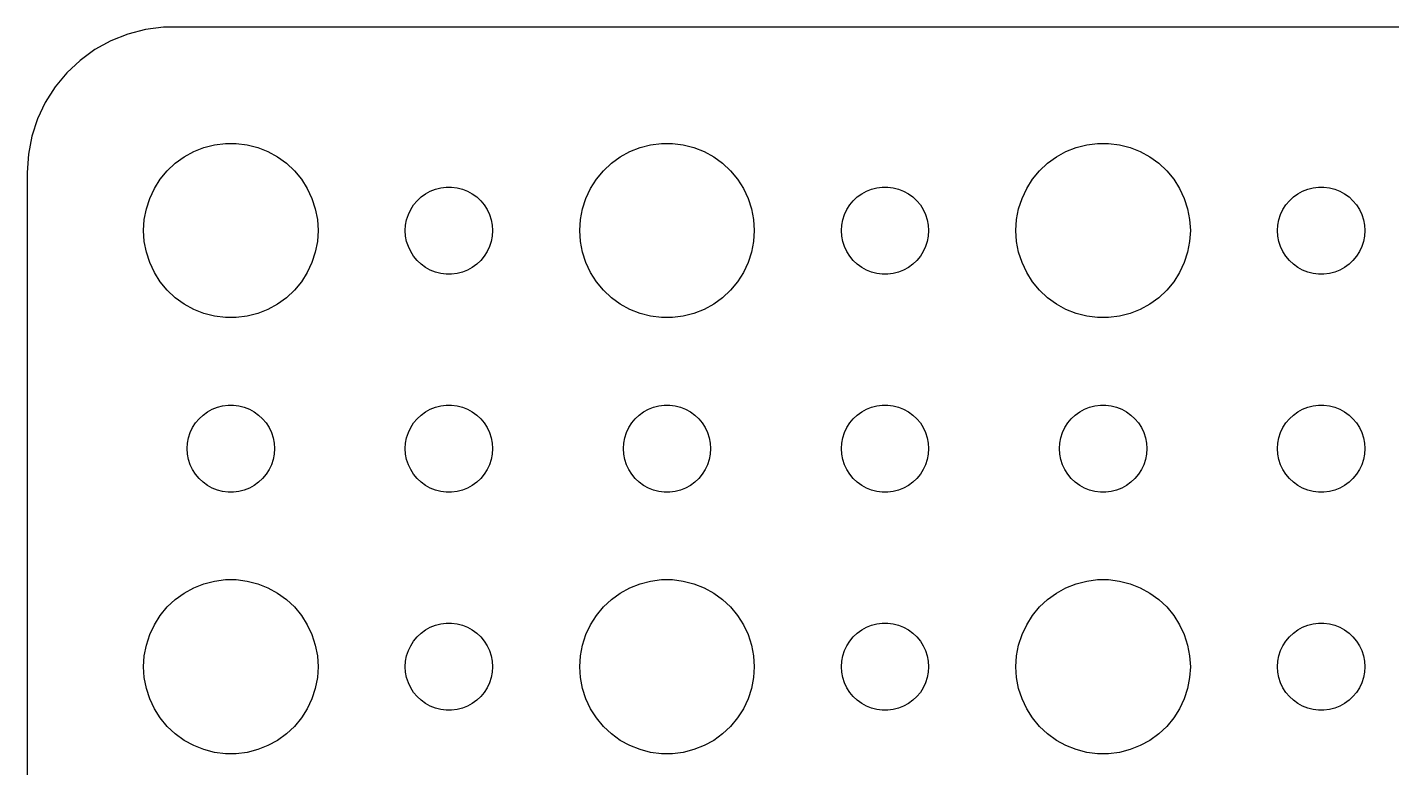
# Model space of a CAD drawing. Header units: metres. Extents: x -97 to 97, y -97 to 97.
# Drawn here: x -97 to -50.08, y 71.53 to 96.99 of the extents above; entities that cross this region are included whole.
import ezdxf

# ---------------------------------------------------------------- set-up
doc = ezdxf.new("R2010")
doc.units = ezdxf.units.M

msp = doc.modelspace()

# ---------------------------------------------------------------- linework, layer by layer
for p, q in [((-93.5451, 96.7553), (-94.1289, 96.5241)), ((-92.9369, 96.9114), (-93.5451, 96.7553)), ((-92.3139, 96.9901), (-92.9369, 96.9114)), ((92.3139, 96.9901), (-92.3139, 96.9901)), ((-94.6791, 96.2216), (-95.1871, 95.8526)), ((-94.1289, 96.5241), (-94.6791, 96.2216)), ((-95.1871, 95.8526), (-95.6448, 95.4227)), ((-95.6448, 95.4227), (-96.0451, 94.9389)), ((-96.0451, 94.9389), (-96.3815, 94.4088)), ((-96.3815, 94.4088), (-96.6489, 93.8406)), ((-96.6489, 93.8406), (-96.8429, 93.2434)), ((-96.8429, 93.2434), (-96.9606, 92.6267)), ((-90.927, 92.8532), (-90.5621, 92.9469)), ((-90.5621, 92.9469), (-90.1884, 92.9941)), ((-90.1884, 92.9941), (-89.8116, 92.9941)), ((-89.8116, 92.9941), (-89.4379, 92.9469)), ((-89.4379, 92.9469), (-89.073, 92.8532)), ((-75.927, 92.8532), (-75.5621, 92.9469)), ((-75.5621, 92.9469), (-75.1884, 92.9941)), ((-75.1884, 92.9941), (-74.8116, 92.9941)), ((-74.8116, 92.9941), (-74.4379, 92.9469)), ((-74.4379, 92.9469), (-74.073, 92.8532)), ((-60.927, 92.8532), (-60.5621, 92.9469)), ((-60.5621, 92.9469), (-60.1884, 92.9941)), ((-60.1884, 92.9941), (-59.8116, 92.9941)), ((-59.8116, 92.9941), (-59.4379, 92.9469)), ((-59.4379, 92.9469), (-59.0729, 92.8532)), ((-96.9606, 92.6267), (-97, 92)), ((-91.9123, 92.3115), (-91.6075, 92.533)), ((-91.6075, 92.533), (-91.2773, 92.7145)), ((-91.2773, 92.7145), (-90.927, 92.8532)), ((-89.073, 92.8532), (-88.7227, 92.7145)), ((-88.7227, 92.7145), (-88.3925, 92.533)), ((-88.3925, 92.533), (-88.0877, 92.3115)), ((-76.9123, 92.3115), (-76.6075, 92.533)), ((-76.6075, 92.533), (-76.2773, 92.7145)), ((-76.2773, 92.7145), (-75.927, 92.8532)), ((-74.073, 92.8532), (-73.7227, 92.7145)), ((-73.7227, 92.7145), (-73.3925, 92.533)), ((-73.3925, 92.533), (-73.0877, 92.3115)), ((-61.9123, 92.3115), (-61.6075, 92.533)), ((-61.6075, 92.533), (-61.2773, 92.7145)), ((-61.2773, 92.7145), (-60.927, 92.8532)), ((-59.0729, 92.8532), (-58.7227, 92.7145)), ((-58.7227, 92.7145), (-58.3925, 92.533)), ((-58.3925, 92.533), (-58.0877, 92.3115)), ((-97, 92), (-97, -92)), ((-92.427, 91.7634), (-92.1869, 92.0536)), ((-92.1869, 92.0536), (-91.9123, 92.3115)), ((-88.0877, 92.3115), (-87.8131, 92.0536)), ((-87.8131, 92.0536), (-87.573, 91.7634)), ((-77.427, 91.7634), (-77.1869, 92.0536)), ((-77.1869, 92.0536), (-76.9123, 92.3115)), ((-73.0877, 92.3115), (-72.8131, 92.0536)), ((-72.8131, 92.0536), (-72.573, 91.7634)), ((-62.427, 91.7634), (-62.1869, 92.0536)), ((-62.1869, 92.0536), (-61.9123, 92.3115)), ((-58.0877, 92.3115), (-57.8131, 92.0536)), ((-57.8131, 92.0536), (-57.5729, 91.7634)), ((-92.6289, 91.4453), (-92.427, 91.7634)), ((-87.573, 91.7634), (-87.3711, 91.4453)), ((-77.6289, 91.4453), (-77.427, 91.7634)), ((-72.573, 91.7634), (-72.3711, 91.4453)), ((-62.6289, 91.4453), (-62.427, 91.7634)), ((-57.5729, 91.7634), (-57.3711, 91.4453)), ((-92.9057, 90.7461), (-92.7893, 91.1044)), ((-92.7893, 91.1044), (-92.6289, 91.4453)), ((-87.3711, 91.4453), (-87.2107, 91.1044)), ((-87.2107, 91.1044), (-87.0943, 90.7461)), ((-83.5934, 91.0268), (-83.4561, 91.1558)), ((-83.4561, 91.1558), (-83.3037, 91.2665)), ((-83.3037, 91.2665), (-83.1387, 91.3572)), ((-83.1387, 91.3572), (-82.9635, 91.4266)), ((-82.9635, 91.4266), (-82.7811, 91.4734)), ((-82.7811, 91.4734), (-82.5942, 91.497)), ((-82.5942, 91.497), (-82.4058, 91.497)), ((-82.4058, 91.497), (-82.2189, 91.4734)), ((-82.2189, 91.4734), (-82.0365, 91.4266)), ((-82.0365, 91.4266), (-81.8613, 91.3572)), ((-81.8613, 91.3572), (-81.6963, 91.2665)), ((-81.6963, 91.2665), (-81.5439, 91.1558)), ((-81.5439, 91.1558), (-81.4065, 91.0268)), ((-77.9057, 90.7461), (-77.7893, 91.1044)), ((-77.7893, 91.1044), (-77.6289, 91.4453)), ((-72.3711, 91.4453), (-72.2107, 91.1044)), ((-72.2107, 91.1044), (-72.0943, 90.7461)), ((-68.5934, 91.0268), (-68.4561, 91.1558)), ((-68.4561, 91.1558), (-68.3037, 91.2665)), ((-68.3037, 91.2665), (-68.1387, 91.3572)), ((-68.1387, 91.3572), (-67.9635, 91.4266)), ((-67.9635, 91.4266), (-67.7811, 91.4734)), ((-67.7811, 91.4734), (-67.5942, 91.497)), ((-67.5942, 91.497), (-67.4058, 91.497)), ((-67.4058, 91.497), (-67.2189, 91.4734)), ((-67.2189, 91.4734), (-67.0365, 91.4266)), ((-67.0365, 91.4266), (-66.8613, 91.3572)), ((-66.8613, 91.3572), (-66.6963, 91.2665)), ((-66.6963, 91.2665), (-66.5439, 91.1558)), ((-66.5439, 91.1558), (-66.4065, 91.0268)), ((-62.9057, 90.7461), (-62.7893, 91.1044)), ((-62.7893, 91.1044), (-62.6289, 91.4453)), ((-57.3711, 91.4453), (-57.2107, 91.1044)), ((-57.2107, 91.1044), (-57.0942, 90.7461)), ((-53.5934, 91.0268), (-53.4561, 91.1558)), ((-53.4561, 91.1558), (-53.3037, 91.2665)), ((-53.3037, 91.2665), (-53.1387, 91.3572)), ((-53.1387, 91.3572), (-52.9635, 91.4266)), ((-52.9635, 91.4266), (-52.7811, 91.4734)), ((-52.7811, 91.4734), (-52.5942, 91.497)), ((-52.5942, 91.497), (-52.4058, 91.497)), ((-52.4058, 91.497), (-52.2189, 91.4734)), ((-52.2189, 91.4734), (-52.0365, 91.4266)), ((-52.0365, 91.4266), (-51.8613, 91.3572)), ((-51.8613, 91.3572), (-51.6963, 91.2665)), ((-51.6963, 91.2665), (-51.5439, 91.1558)), ((-51.5439, 91.1558), (-51.4065, 91.0268)), ((-92.9763, 90.376), (-92.9057, 90.7461)), ((-87.0943, 90.7461), (-87.0237, 90.376)), ((-83.8947, 90.5522), (-83.8145, 90.7226)), ((-83.8145, 90.7226), (-83.7135, 90.8817)), ((-83.7135, 90.8817), (-83.5934, 91.0268)), ((-81.4065, 91.0268), (-81.2865, 90.8817)), ((-81.2865, 90.8817), (-81.1855, 90.7226)), ((-81.1855, 90.7226), (-81.1053, 90.5522)), ((-77.9763, 90.376), (-77.9057, 90.7461)), ((-72.0943, 90.7461), (-72.0237, 90.376)), ((-68.8947, 90.5522), (-68.8145, 90.7226)), ((-68.8145, 90.7226), (-68.7135, 90.8817)), ((-68.7135, 90.8817), (-68.5934, 91.0268)), ((-66.4065, 91.0268), (-66.2865, 90.8817)), ((-66.2865, 90.8817), (-66.1855, 90.7226)), ((-66.1855, 90.7226), (-66.1053, 90.5522)), ((-62.9763, 90.376), (-62.9057, 90.7461)), ((-57.0942, 90.7461), (-57.0237, 90.376)), ((-53.8947, 90.5522), (-53.8145, 90.7226)), ((-53.8145, 90.7226), (-53.7135, 90.8817)), ((-53.7135, 90.8817), (-53.5934, 91.0268)), ((-51.4065, 91.0268), (-51.2865, 90.8817)), ((-51.2865, 90.8817), (-51.1855, 90.7226)), ((-51.1855, 90.7226), (-51.1053, 90.5522)), ((-93, 90), (-92.9763, 90.376)), ((-87.0237, 90.376), (-87, 90)), ((-84, 90), (-83.9882, 90.188)), ((-83.9882, 90.188), (-83.9529, 90.373)), ((-83.9529, 90.373), (-83.8947, 90.5522)), ((-81.1053, 90.5522), (-81.0471, 90.373)), ((-81.0471, 90.373), (-81.0118, 90.188)), ((-81.0118, 90.188), (-81, 90)), ((-78, 90), (-77.9763, 90.376)), ((-72.0237, 90.376), (-72, 90)), ((-69, 90), (-68.9882, 90.188)), ((-68.9882, 90.188), (-68.9529, 90.373)), ((-68.9529, 90.373), (-68.8947, 90.5522)), ((-66.1053, 90.5522), (-66.0471, 90.373)), ((-66.0471, 90.373), (-66.0118, 90.188)), ((-66.0118, 90.188), (-66, 90)), ((-63, 90), (-62.9763, 90.376)), ((-57.0237, 90.376), (-57, 90)), ((-54, 90), (-53.9882, 90.188)), ((-53.9882, 90.188), (-53.9529, 90.373)), ((-53.9529, 90.373), (-53.8947, 90.5522)), ((-51.1053, 90.5522), (-51.0471, 90.373)), ((-51.0471, 90.373), (-51.0118, 90.188)), ((-51.0118, 90.188), (-51, 90)), ((-92.9763, 89.624), (-93, 90)), ((-87, 90), (-87.0237, 89.624)), ((-83.9882, 89.812), (-84, 90)), ((-83.9529, 89.627), (-83.9882, 89.812)), ((-83.8947, 89.4478), (-83.9529, 89.627)), ((-81.0471, 89.627), (-81.1053, 89.4478)), ((-81.0118, 89.812), (-81.0471, 89.627)), ((-81, 90), (-81.0118, 89.812)), ((-77.9763, 89.624), (-78, 90)), ((-72, 90), (-72.0237, 89.624)), ((-68.9882, 89.812), (-69, 90)), ((-68.9529, 89.627), (-68.9882, 89.812)), ((-68.8947, 89.4478), (-68.9529, 89.627)), ((-66.0471, 89.627), (-66.1053, 89.4478)), ((-66.0118, 89.812), (-66.0471, 89.627)), ((-66, 90), (-66.0118, 89.812)), ((-62.9763, 89.624), (-63, 90)), ((-57, 90), (-57.0237, 89.624)), ((-53.9882, 89.812), (-54, 90)), ((-53.9529, 89.627), (-53.9882, 89.812)), ((-53.8947, 89.4478), (-53.9529, 89.627)), ((-51.0471, 89.627), (-51.1053, 89.4478)), ((-51.0118, 89.812), (-51.0471, 89.627)), ((-51, 90), (-51.0118, 89.812)), ((-92.9057, 89.2539), (-92.9763, 89.624)), ((-92.7893, 88.8956), (-92.9057, 89.2539)), ((-87.0943, 89.2539), (-87.2107, 88.8956)), ((-87.0237, 89.624), (-87.0943, 89.2539)), ((-83.8145, 89.2774), (-83.8947, 89.4478)), ((-83.7135, 89.1183), (-83.8145, 89.2774)), ((-81.1855, 89.2774), (-81.2865, 89.1183)), ((-81.1053, 89.4478), (-81.1855, 89.2774)), ((-77.9057, 89.2539), (-77.9763, 89.624)), ((-77.7893, 88.8956), (-77.9057, 89.2539)), ((-72.0943, 89.2539), (-72.2107, 88.8956)), ((-72.0237, 89.624), (-72.0943, 89.2539)), ((-68.8145, 89.2774), (-68.8947, 89.4478)), ((-68.7135, 89.1183), (-68.8145, 89.2774)), ((-66.1855, 89.2774), (-66.2865, 89.1183)), ((-66.1053, 89.4478), (-66.1855, 89.2774)), ((-62.9057, 89.2539), (-62.9763, 89.624)), ((-62.7893, 88.8956), (-62.9057, 89.2539)), ((-57.0942, 89.2539), (-57.2107, 88.8956)), ((-57.0237, 89.624), (-57.0942, 89.2539)), ((-53.8145, 89.2774), (-53.8947, 89.4478)), ((-53.7135, 89.1183), (-53.8145, 89.2774)), ((-51.1855, 89.2774), (-51.2865, 89.1183)), ((-51.1053, 89.4478), (-51.1855, 89.2774)), ((-92.6289, 88.5547), (-92.7893, 88.8956)), ((-87.2107, 88.8956), (-87.3711, 88.5547)), ((-83.5934, 88.9732), (-83.7135, 89.1183)), ((-83.4561, 88.8442), (-83.5934, 88.9732)), ((-83.3037, 88.7335), (-83.4561, 88.8442)), ((-83.1387, 88.6428), (-83.3037, 88.7335)), ((-81.6963, 88.7335), (-81.8613, 88.6428)), ((-81.5439, 88.8442), (-81.6963, 88.7335)), ((-81.4065, 88.9732), (-81.5439, 88.8442)), ((-81.2865, 89.1183), (-81.4065, 88.9732)), ((-77.6289, 88.5547), (-77.7893, 88.8956)), ((-72.2107, 88.8956), (-72.3711, 88.5547)), ((-68.5934, 88.9732), (-68.7135, 89.1183)), ((-68.4561, 88.8442), (-68.5934, 88.9732)), ((-68.3037, 88.7335), (-68.4561, 88.8442)), ((-68.1387, 88.6428), (-68.3037, 88.7335)), ((-66.6963, 88.7335), (-66.8613, 88.6428)), ((-66.5439, 88.8442), (-66.6963, 88.7335)), ((-66.4065, 88.9732), (-66.5439, 88.8442)), ((-66.2865, 89.1183), (-66.4065, 88.9732)), ((-62.6289, 88.5547), (-62.7893, 88.8956)), ((-57.2107, 88.8956), (-57.3711, 88.5547)), ((-53.5934, 88.9732), (-53.7135, 89.1183)), ((-53.4561, 88.8442), (-53.5934, 88.9732)), ((-53.3037, 88.7335), (-53.4561, 88.8442)), ((-53.1387, 88.6428), (-53.3037, 88.7335)), ((-51.6963, 88.7335), (-51.8613, 88.6428)), ((-51.5439, 88.8442), (-51.6963, 88.7335)), ((-51.4065, 88.9732), (-51.5439, 88.8442)), ((-51.2865, 89.1183), (-51.4065, 88.9732)), ((-92.427, 88.2366), (-92.6289, 88.5547)), ((-92.1869, 87.9464), (-92.427, 88.2366)), ((-87.573, 88.2366), (-87.8131, 87.9464)), ((-87.3711, 88.5547), (-87.573, 88.2366)), ((-82.9635, 88.5734), (-83.1387, 88.6428)), ((-82.7811, 88.5266), (-82.9635, 88.5734)), ((-82.5942, 88.503), (-82.7811, 88.5266)), ((-82.4058, 88.503), (-82.5942, 88.503)), ((-82.2189, 88.5266), (-82.4058, 88.503)), ((-82.0365, 88.5734), (-82.2189, 88.5266)), ((-81.8613, 88.6428), (-82.0365, 88.5734)), ((-77.427, 88.2366), (-77.6289, 88.5547)), ((-77.1869, 87.9464), (-77.427, 88.2366)), ((-72.573, 88.2366), (-72.8131, 87.9464)), ((-72.3711, 88.5547), (-72.573, 88.2366)), ((-67.9635, 88.5734), (-68.1387, 88.6428)), ((-67.7811, 88.5266), (-67.9635, 88.5734)), ((-67.5942, 88.503), (-67.7811, 88.5266)), ((-67.4058, 88.503), (-67.5942, 88.503)), ((-67.2189, 88.5266), (-67.4058, 88.503)), ((-67.0365, 88.5734), (-67.2189, 88.5266)), ((-66.8613, 88.6428), (-67.0365, 88.5734)), ((-62.427, 88.2366), (-62.6289, 88.5547)), ((-62.1869, 87.9464), (-62.427, 88.2366)), ((-57.5729, 88.2366), (-57.8131, 87.9464)), ((-57.3711, 88.5547), (-57.5729, 88.2366)), ((-52.9635, 88.5734), (-53.1387, 88.6428)), ((-52.7811, 88.5266), (-52.9635, 88.5734)), ((-52.5942, 88.503), (-52.7811, 88.5266)), ((-52.4058, 88.503), (-52.5942, 88.503)), ((-52.2189, 88.5266), (-52.4058, 88.503)), ((-52.0365, 88.5734), (-52.2189, 88.5266)), ((-51.8613, 88.6428), (-52.0365, 88.5734)), ((-91.9123, 87.6885), (-92.1869, 87.9464)), ((-87.8131, 87.9464), (-88.0877, 87.6885)), ((-76.9123, 87.6885), (-77.1869, 87.9464)), ((-72.8131, 87.9464), (-73.0877, 87.6885)), ((-61.9123, 87.6885), (-62.1869, 87.9464)), ((-57.8131, 87.9464), (-58.0877, 87.6885)), ((-91.6075, 87.467), (-91.9123, 87.6885)), ((-91.2773, 87.2855), (-91.6075, 87.467)), ((-90.927, 87.1468), (-91.2773, 87.2855)), ((-88.7227, 87.2855), (-89.073, 87.1468)), ((-88.3925, 87.467), (-88.7227, 87.2855)), ((-88.0877, 87.6885), (-88.3925, 87.467)), ((-76.6075, 87.467), (-76.9123, 87.6885)), ((-76.2773, 87.2855), (-76.6075, 87.467)), ((-75.927, 87.1468), (-76.2773, 87.2855)), ((-73.7227, 87.2855), (-74.073, 87.1468)), ((-73.3925, 87.467), (-73.7227, 87.2855)), ((-73.0877, 87.6885), (-73.3925, 87.467)), ((-61.6075, 87.467), (-61.9123, 87.6885)), ((-61.2773, 87.2855), (-61.6075, 87.467)), ((-60.927, 87.1468), (-61.2773, 87.2855)), ((-58.7227, 87.2855), (-59.0729, 87.1468)), ((-58.3925, 87.467), (-58.7227, 87.2855)), ((-58.0877, 87.6885), (-58.3925, 87.467)), ((-90.5621, 87.0531), (-90.927, 87.1468)), ((-90.1884, 87.0059), (-90.5621, 87.0531)), ((-89.8116, 87.0059), (-90.1884, 87.0059)), ((-89.4379, 87.0531), (-89.8116, 87.0059)), ((-89.073, 87.1468), (-89.4379, 87.0531)), ((-75.5621, 87.0531), (-75.927, 87.1468)), ((-75.1884, 87.0059), (-75.5621, 87.0531)), ((-74.8116, 87.0059), (-75.1884, 87.0059)), ((-74.4379, 87.0531), (-74.8116, 87.0059)), ((-74.073, 87.1468), (-74.4379, 87.0531)), ((-60.5621, 87.0531), (-60.927, 87.1468)), ((-60.1884, 87.0059), (-60.5621, 87.0531)), ((-59.8116, 87.0059), (-60.1884, 87.0059)), ((-59.4379, 87.0531), (-59.8116, 87.0059)), ((-59.0729, 87.1468), (-59.4379, 87.0531)), ((-90.2811, 83.9734), (-90.0942, 83.997)), ((-90.0942, 83.997), (-89.9058, 83.997)), ((-89.9058, 83.997), (-89.7189, 83.9734)), ((-82.7811, 83.9734), (-82.5942, 83.997)), ((-82.5942, 83.997), (-82.4058, 83.997)), ((-82.4058, 83.997), (-82.2189, 83.9734)), ((-75.2811, 83.9734), (-75.0942, 83.997)), ((-75.0942, 83.997), (-74.9058, 83.997)), ((-74.9058, 83.997), (-74.7189, 83.9734)), ((-67.7811, 83.9734), (-67.5942, 83.997)), ((-67.5942, 83.997), (-67.4058, 83.997)), ((-67.4058, 83.997), (-67.2189, 83.9734)), ((-60.2811, 83.9734), (-60.0942, 83.997)), ((-60.0942, 83.997), (-59.9058, 83.997)), ((-59.9058, 83.997), (-59.7189, 83.9734)), ((-52.7811, 83.9734), (-52.5942, 83.997)), ((-52.5942, 83.997), (-52.4058, 83.997)), ((-52.4058, 83.997), (-52.2189, 83.9734)), ((-91.2135, 83.3817), (-91.0934, 83.5268)), ((-91.0934, 83.5268), (-90.9561, 83.6558)), ((-90.9561, 83.6558), (-90.8037, 83.7665)), ((-90.8037, 83.7665), (-90.6387, 83.8572)), ((-90.6387, 83.8572), (-90.4635, 83.9266)), ((-90.4635, 83.9266), (-90.2811, 83.9734)), ((-89.7189, 83.9734), (-89.5365, 83.9266)), ((-89.5365, 83.9266), (-89.3613, 83.8572)), ((-89.3613, 83.8572), (-89.1963, 83.7665)), ((-89.1963, 83.7665), (-89.0439, 83.6558)), ((-89.0439, 83.6558), (-88.9065, 83.5268)), ((-88.9065, 83.5268), (-88.7865, 83.3817)), ((-83.7135, 83.3817), (-83.5934, 83.5268)), ((-83.5934, 83.5268), (-83.4561, 83.6558)), ((-83.4561, 83.6558), (-83.3037, 83.7665)), ((-83.3037, 83.7665), (-83.1387, 83.8572)), ((-83.1387, 83.8572), (-82.9635, 83.9266)), ((-82.9635, 83.9266), (-82.7811, 83.9734)), ((-82.2189, 83.9734), (-82.0365, 83.9266)), ((-82.0365, 83.9266), (-81.8613, 83.8572)), ((-81.8613, 83.8572), (-81.6963, 83.7665)), ((-81.6963, 83.7665), (-81.5439, 83.6558)), ((-81.5439, 83.6558), (-81.4065, 83.5268)), ((-81.4065, 83.5268), (-81.2865, 83.3817)), ((-76.2135, 83.3817), (-76.0934, 83.5268)), ((-76.0934, 83.5268), (-75.9561, 83.6558)), ((-75.9561, 83.6558), (-75.8037, 83.7665)), ((-75.8037, 83.7665), (-75.6387, 83.8572)), ((-75.6387, 83.8572), (-75.4635, 83.9266)), ((-75.4635, 83.9266), (-75.2811, 83.9734)), ((-74.7189, 83.9734), (-74.5365, 83.9266)), ((-74.5365, 83.9266), (-74.3613, 83.8572)), ((-74.3613, 83.8572), (-74.1963, 83.7665)), ((-74.1963, 83.7665), (-74.0439, 83.6558)), ((-74.0439, 83.6558), (-73.9065, 83.5268)), ((-73.9065, 83.5268), (-73.7865, 83.3817)), ((-68.7135, 83.3817), (-68.5934, 83.5268)), ((-68.5934, 83.5268), (-68.4561, 83.6558)), ((-68.4561, 83.6558), (-68.3037, 83.7665)), ((-68.3037, 83.7665), (-68.1387, 83.8572)), ((-68.1387, 83.8572), (-67.9635, 83.9266)), ((-67.9635, 83.9266), (-67.7811, 83.9734)), ((-67.2189, 83.9734), (-67.0365, 83.9266)), ((-67.0365, 83.9266), (-66.8613, 83.8572)), ((-66.8613, 83.8572), (-66.6963, 83.7665)), ((-66.6963, 83.7665), (-66.5439, 83.6558)), ((-66.5439, 83.6558), (-66.4065, 83.5268)), ((-66.4065, 83.5268), (-66.2865, 83.3817)), ((-61.2135, 83.3817), (-61.0934, 83.5268)), ((-61.0934, 83.5268), (-60.9561, 83.6558)), ((-60.9561, 83.6558), (-60.8037, 83.7665)), ((-60.8037, 83.7665), (-60.6387, 83.8572)), ((-60.6387, 83.8572), (-60.4635, 83.9266)), ((-60.4635, 83.9266), (-60.2811, 83.9734)), ((-59.7189, 83.9734), (-59.5365, 83.9266)), ((-59.5365, 83.9266), (-59.3613, 83.8572)), ((-59.3613, 83.8572), (-59.1963, 83.7665)), ((-59.1963, 83.7665), (-59.0439, 83.6558)), ((-59.0439, 83.6558), (-58.9065, 83.5268)), ((-58.9065, 83.5268), (-58.7865, 83.3817)), ((-53.7135, 83.3817), (-53.5934, 83.5268)), ((-53.5934, 83.5268), (-53.4561, 83.6558)), ((-53.4561, 83.6558), (-53.3037, 83.7665)), ((-53.3037, 83.7665), (-53.1387, 83.8572)), ((-53.1387, 83.8572), (-52.9635, 83.9266)), ((-52.9635, 83.9266), (-52.7811, 83.9734)), ((-52.2189, 83.9734), (-52.0365, 83.9266)), ((-52.0365, 83.9266), (-51.8613, 83.8572)), ((-51.8613, 83.8572), (-51.6963, 83.7665)), ((-51.6963, 83.7665), (-51.5439, 83.6558)), ((-51.5439, 83.6558), (-51.4065, 83.5268)), ((-51.4065, 83.5268), (-51.2865, 83.3817)), ((-91.3947, 83.0522), (-91.3145, 83.2226)), ((-91.3145, 83.2226), (-91.2135, 83.3817)), ((-88.7865, 83.3817), (-88.6855, 83.2226)), ((-88.6855, 83.2226), (-88.6053, 83.0522)), ((-83.8947, 83.0522), (-83.8145, 83.2226)), ((-83.8145, 83.2226), (-83.7135, 83.3817)), ((-81.2865, 83.3817), (-81.1855, 83.2226)), ((-81.1855, 83.2226), (-81.1053, 83.0522)), ((-76.3947, 83.0522), (-76.3145, 83.2226)), ((-76.3145, 83.2226), (-76.2135, 83.3817)), ((-73.7865, 83.3817), (-73.6855, 83.2226)), ((-73.6855, 83.2226), (-73.6053, 83.0522)), ((-68.8947, 83.0522), (-68.8145, 83.2226)), ((-68.8145, 83.2226), (-68.7135, 83.3817)), ((-66.2865, 83.3817), (-66.1855, 83.2226)), ((-66.1855, 83.2226), (-66.1053, 83.0522)), ((-61.3947, 83.0522), (-61.3145, 83.2226)), ((-61.3145, 83.2226), (-61.2135, 83.3817)), ((-58.7865, 83.3817), (-58.6855, 83.2226)), ((-58.6855, 83.2226), (-58.6053, 83.0522)), ((-53.8947, 83.0522), (-53.8145, 83.2226)), ((-53.8145, 83.2226), (-53.7135, 83.3817)), ((-51.2865, 83.3817), (-51.1855, 83.2226)), ((-51.1855, 83.2226), (-51.1053, 83.0522)), ((-91.5, 82.5), (-91.4882, 82.688)), ((-91.4882, 82.688), (-91.4529, 82.873)), ((-91.4529, 82.873), (-91.3947, 83.0522)), ((-88.6053, 83.0522), (-88.5471, 82.873)), ((-88.5471, 82.873), (-88.5118, 82.688)), ((-88.5118, 82.688), (-88.5, 82.5)), ((-84, 82.5), (-83.9882, 82.688)), ((-83.9882, 82.688), (-83.9529, 82.873)), ((-83.9529, 82.873), (-83.8947, 83.0522)), ((-81.1053, 83.0522), (-81.0471, 82.873)), ((-81.0471, 82.873), (-81.0118, 82.688)), ((-81.0118, 82.688), (-81, 82.5)), ((-76.5, 82.5), (-76.4882, 82.688)), ((-76.4882, 82.688), (-76.4529, 82.873)), ((-76.4529, 82.873), (-76.3947, 83.0522)), ((-73.6053, 83.0522), (-73.5471, 82.873)), ((-73.5471, 82.873), (-73.5118, 82.688)), ((-73.5118, 82.688), (-73.5, 82.5)), ((-69, 82.5), (-68.9882, 82.688)), ((-68.9882, 82.688), (-68.9529, 82.873)), ((-68.9529, 82.873), (-68.8947, 83.0522)), ((-66.1053, 83.0522), (-66.0471, 82.873)), ((-66.0471, 82.873), (-66.0118, 82.688)), ((-66.0118, 82.688), (-66, 82.5)), ((-61.5, 82.5), (-61.4882, 82.688)), ((-61.4882, 82.688), (-61.4529, 82.873)), ((-61.4529, 82.873), (-61.3947, 83.0522)), ((-58.6053, 83.0522), (-58.5471, 82.873)), ((-58.5471, 82.873), (-58.5118, 82.688)), ((-58.5118, 82.688), (-58.5, 82.5)), ((-54, 82.5), (-53.9882, 82.688)), ((-53.9882, 82.688), (-53.9529, 82.873)), ((-53.9529, 82.873), (-53.8947, 83.0522)), ((-51.1053, 83.0522), (-51.0471, 82.873)), ((-51.0471, 82.873), (-51.0118, 82.688)), ((-51.0118, 82.688), (-51, 82.5)), ((-91.4882, 82.312), (-91.5, 82.5)), ((-91.4529, 82.127), (-91.4882, 82.312)), ((-91.3947, 81.9478), (-91.4529, 82.127)), ((-88.5471, 82.127), (-88.6053, 81.9478)), ((-88.5118, 82.312), (-88.5471, 82.127)), ((-88.5, 82.5), (-88.5118, 82.312)), ((-83.9882, 82.312), (-84, 82.5)), ((-83.9529, 82.127), (-83.9882, 82.312)), ((-83.8947, 81.9478), (-83.9529, 82.127)), ((-81.0471, 82.127), (-81.1053, 81.9478)), ((-81.0118, 82.312), (-81.0471, 82.127)), ((-81, 82.5), (-81.0118, 82.312)), ((-76.4882, 82.312), (-76.5, 82.5)), ((-76.4529, 82.127), (-76.4882, 82.312)), ((-76.3947, 81.9478), (-76.4529, 82.127)), ((-73.5471, 82.127), (-73.6053, 81.9478)), ((-73.5118, 82.312), (-73.5471, 82.127)), ((-73.5, 82.5), (-73.5118, 82.312)), ((-68.9882, 82.312), (-69, 82.5)), ((-68.9529, 82.127), (-68.9882, 82.312)), ((-68.8947, 81.9478), (-68.9529, 82.127)), ((-66.0471, 82.127), (-66.1053, 81.9478)), ((-66.0118, 82.312), (-66.0471, 82.127)), ((-66, 82.5), (-66.0118, 82.312)), ((-61.4882, 82.312), (-61.5, 82.5)), ((-61.4529, 82.127), (-61.4882, 82.312)), ((-61.3947, 81.9478), (-61.4529, 82.127)), ((-58.5471, 82.127), (-58.6053, 81.9478)), ((-58.5118, 82.312), (-58.5471, 82.127)), ((-58.5, 82.5), (-58.5118, 82.312)), ((-53.9882, 82.312), (-54, 82.5)), ((-53.9529, 82.127), (-53.9882, 82.312)), ((-53.8947, 81.9478), (-53.9529, 82.127)), ((-51.0471, 82.127), (-51.1053, 81.9478)), ((-51.0118, 82.312), (-51.0471, 82.127)), ((-51, 82.5), (-51.0118, 82.312)), ((-91.3145, 81.7774), (-91.3947, 81.9478)), ((-91.2135, 81.6183), (-91.3145, 81.7774)), ((-88.6855, 81.7774), (-88.7865, 81.6183)), ((-88.6053, 81.9478), (-88.6855, 81.7774)), ((-83.8145, 81.7774), (-83.8947, 81.9478)), ((-83.7135, 81.6183), (-83.8145, 81.7774)), ((-81.1855, 81.7774), (-81.2865, 81.6183)), ((-81.1053, 81.9478), (-81.1855, 81.7774)), ((-76.3145, 81.7774), (-76.3947, 81.9478)), ((-76.2135, 81.6183), (-76.3145, 81.7774)), ((-73.6855, 81.7774), (-73.7865, 81.6183)), ((-73.6053, 81.9478), (-73.6855, 81.7774)), ((-68.8145, 81.7774), (-68.8947, 81.9478)), ((-68.7135, 81.6183), (-68.8145, 81.7774)), ((-66.1855, 81.7774), (-66.2865, 81.6183)), ((-66.1053, 81.9478), (-66.1855, 81.7774)), ((-61.3145, 81.7774), (-61.3947, 81.9478)), ((-61.2135, 81.6183), (-61.3145, 81.7774)), ((-58.6855, 81.7774), (-58.7865, 81.6183)), ((-58.6053, 81.9478), (-58.6855, 81.7774)), ((-53.8145, 81.7774), (-53.8947, 81.9478)), ((-53.7135, 81.6183), (-53.8145, 81.7774)), ((-51.1855, 81.7774), (-51.2865, 81.6183)), ((-51.1053, 81.9478), (-51.1855, 81.7774)), ((-91.0934, 81.4732), (-91.2135, 81.6183)), ((-90.9561, 81.3442), (-91.0934, 81.4732)), ((-90.8037, 81.2335), (-90.9561, 81.3442)), ((-90.6387, 81.1428), (-90.8037, 81.2335)), ((-89.1963, 81.2335), (-89.3613, 81.1428)), ((-89.0439, 81.3442), (-89.1963, 81.2335)), ((-88.9065, 81.4732), (-89.0439, 81.3442)), ((-88.7865, 81.6183), (-88.9065, 81.4732)), ((-83.5934, 81.4732), (-83.7135, 81.6183)), ((-83.4561, 81.3442), (-83.5934, 81.4732)), ((-83.3037, 81.2335), (-83.4561, 81.3442)), ((-83.1387, 81.1428), (-83.3037, 81.2335)), ((-81.6963, 81.2335), (-81.8613, 81.1428)), ((-81.5439, 81.3442), (-81.6963, 81.2335)), ((-81.4065, 81.4732), (-81.5439, 81.3442)), ((-81.2865, 81.6183), (-81.4065, 81.4732)), ((-76.0934, 81.4732), (-76.2135, 81.6183)), ((-75.9561, 81.3442), (-76.0934, 81.4732)), ((-75.8037, 81.2335), (-75.9561, 81.3442)), ((-75.6387, 81.1428), (-75.8037, 81.2335)), ((-74.1963, 81.2335), (-74.3613, 81.1428)), ((-74.0439, 81.3442), (-74.1963, 81.2335)), ((-73.9065, 81.4732), (-74.0439, 81.3442)), ((-73.7865, 81.6183), (-73.9065, 81.4732)), ((-68.5934, 81.4732), (-68.7135, 81.6183)), ((-68.4561, 81.3442), (-68.5934, 81.4732)), ((-68.3037, 81.2335), (-68.4561, 81.3442)), ((-68.1387, 81.1428), (-68.3037, 81.2335)), ((-66.6963, 81.2335), (-66.8613, 81.1428)), ((-66.5439, 81.3442), (-66.6963, 81.2335)), ((-66.4065, 81.4732), (-66.5439, 81.3442)), ((-66.2865, 81.6183), (-66.4065, 81.4732)), ((-61.0934, 81.4732), (-61.2135, 81.6183)), ((-60.9561, 81.3442), (-61.0934, 81.4732)), ((-60.8037, 81.2335), (-60.9561, 81.3442)), ((-60.6387, 81.1428), (-60.8037, 81.2335)), ((-59.1963, 81.2335), (-59.3613, 81.1428)), ((-59.0439, 81.3442), (-59.1963, 81.2335)), ((-58.9065, 81.4732), (-59.0439, 81.3442)), ((-58.7865, 81.6183), (-58.9065, 81.4732)), ((-53.5934, 81.4732), (-53.7135, 81.6183)), ((-53.4561, 81.3442), (-53.5934, 81.4732)), ((-53.3037, 81.2335), (-53.4561, 81.3442)), ((-53.1387, 81.1428), (-53.3037, 81.2335)), ((-51.6963, 81.2335), (-51.8613, 81.1428)), ((-51.5439, 81.3442), (-51.6963, 81.2335)), ((-51.4065, 81.4732), (-51.5439, 81.3442)), ((-51.2865, 81.6183), (-51.4065, 81.4732)), ((-90.4635, 81.0734), (-90.6387, 81.1428)), ((-90.2811, 81.0266), (-90.4635, 81.0734)), ((-90.0942, 81.003), (-90.2811, 81.0266)), ((-89.9058, 81.003), (-90.0942, 81.003)), ((-89.7189, 81.0266), (-89.9058, 81.003)), ((-89.5365, 81.0734), (-89.7189, 81.0266)), ((-89.3613, 81.1428), (-89.5365, 81.0734)), ((-82.9635, 81.0734), (-83.1387, 81.1428)), ((-82.7811, 81.0266), (-82.9635, 81.0734)), ((-82.5942, 81.003), (-82.7811, 81.0266)), ((-82.4058, 81.003), (-82.5942, 81.003)), ((-82.2189, 81.0266), (-82.4058, 81.003)), ((-82.0365, 81.0734), (-82.2189, 81.0266)), ((-81.8613, 81.1428), (-82.0365, 81.0734)), ((-75.4635, 81.0734), (-75.6387, 81.1428)), ((-75.2811, 81.0266), (-75.4635, 81.0734)), ((-75.0942, 81.003), (-75.2811, 81.0266)), ((-74.9058, 81.003), (-75.0942, 81.003)), ((-74.7189, 81.0266), (-74.9058, 81.003)), ((-74.5365, 81.0734), (-74.7189, 81.0266)), ((-74.3613, 81.1428), (-74.5365, 81.0734)), ((-67.9635, 81.0734), (-68.1387, 81.1428)), ((-67.7811, 81.0266), (-67.9635, 81.0734)), ((-67.5942, 81.003), (-67.7811, 81.0266)), ((-67.4058, 81.003), (-67.5942, 81.003)), ((-67.2189, 81.0266), (-67.4058, 81.003)), ((-67.0365, 81.0734), (-67.2189, 81.0266)), ((-66.8613, 81.1428), (-67.0365, 81.0734)), ((-60.4635, 81.0734), (-60.6387, 81.1428)), ((-60.2811, 81.0266), (-60.4635, 81.0734)), ((-60.0942, 81.003), (-60.2811, 81.0266)), ((-59.9058, 81.003), (-60.0942, 81.003)), ((-59.7189, 81.0266), (-59.9058, 81.003)), ((-59.5365, 81.0734), (-59.7189, 81.0266)), ((-59.3613, 81.1428), (-59.5365, 81.0734)), ((-52.9635, 81.0734), (-53.1387, 81.1428)), ((-52.7811, 81.0266), (-52.9635, 81.0734)), ((-52.5942, 81.003), (-52.7811, 81.0266)), ((-52.4058, 81.003), (-52.5942, 81.003)), ((-52.2189, 81.0266), (-52.4058, 81.003)), ((-52.0365, 81.0734), (-52.2189, 81.0266)), ((-51.8613, 81.1428), (-52.0365, 81.0734)), ((-90.927, 77.8532), (-90.5621, 77.9469)), ((-90.5621, 77.9469), (-90.1884, 77.9941)), ((-90.1884, 77.9941), (-89.8116, 77.9941)), ((-89.8116, 77.9941), (-89.4379, 77.9469)), ((-89.4379, 77.9469), (-89.073, 77.8532)), ((-75.927, 77.8532), (-75.5621, 77.9469)), ((-75.5621, 77.9469), (-75.1884, 77.9941)), ((-75.1884, 77.9941), (-74.8116, 77.9941)), ((-74.8116, 77.9941), (-74.4379, 77.9469)), ((-74.4379, 77.9469), (-74.073, 77.8532)), ((-60.927, 77.8532), (-60.5621, 77.9469)), ((-60.5621, 77.9469), (-60.1884, 77.9941)), ((-60.1884, 77.9941), (-59.8116, 77.9941)), ((-59.8116, 77.9941), (-59.4379, 77.9469)), ((-59.4379, 77.9469), (-59.0729, 77.8532)), ((-91.9123, 77.3115), (-91.6075, 77.533)), ((-91.6075, 77.533), (-91.2773, 77.7145)), ((-91.2773, 77.7145), (-90.927, 77.8532)), ((-89.073, 77.8532), (-88.7227, 77.7145)), ((-88.7227, 77.7145), (-88.3925, 77.533)), ((-88.3925, 77.533), (-88.0877, 77.3115)), ((-76.9123, 77.3115), (-76.6075, 77.533)), ((-76.6075, 77.533), (-76.2773, 77.7145)), ((-76.2773, 77.7145), (-75.927, 77.8532)), ((-74.073, 77.8532), (-73.7227, 77.7145)), ((-73.7227, 77.7145), (-73.3925, 77.533)), ((-73.3925, 77.533), (-73.0877, 77.3115)), ((-61.9123, 77.3115), (-61.6075, 77.533)), ((-61.6075, 77.533), (-61.2773, 77.7145)), ((-61.2773, 77.7145), (-60.927, 77.8532)), ((-59.0729, 77.8532), (-58.7227, 77.7145)), ((-58.7227, 77.7145), (-58.3925, 77.533)), ((-58.3925, 77.533), (-58.0877, 77.3115)), ((-92.427, 76.7634), (-92.1869, 77.0536)), ((-92.1869, 77.0536), (-91.9123, 77.3115)), ((-88.0877, 77.3115), (-87.8131, 77.0536)), ((-87.8131, 77.0536), (-87.573, 76.7634)), ((-77.427, 76.7634), (-77.1869, 77.0536)), ((-77.1869, 77.0536), (-76.9123, 77.3115)), ((-73.0877, 77.3115), (-72.8131, 77.0536)), ((-72.8131, 77.0536), (-72.573, 76.7634)), ((-62.427, 76.7634), (-62.1869, 77.0536)), ((-62.1869, 77.0536), (-61.9123, 77.3115)), ((-58.0877, 77.3115), (-57.8131, 77.0536)), ((-57.8131, 77.0536), (-57.5729, 76.7634)), ((-92.6289, 76.4453), (-92.427, 76.7634)), ((-87.573, 76.7634), (-87.3711, 76.4453)), ((-82.7811, 76.4734), (-82.5942, 76.497)), ((-82.5942, 76.497), (-82.4058, 76.497)), ((-82.4058, 76.497), (-82.2189, 76.4734)), ((-77.6289, 76.4453), (-77.427, 76.7634)), ((-72.573, 76.7634), (-72.3711, 76.4453)), ((-67.7811, 76.4734), (-67.5942, 76.497)), ((-67.5942, 76.497), (-67.4058, 76.497)), ((-67.4058, 76.497), (-67.2189, 76.4734)), ((-62.6289, 76.4453), (-62.427, 76.7634)), ((-57.5729, 76.7634), (-57.3711, 76.4453)), ((-52.7811, 76.4734), (-52.5942, 76.497)), ((-52.5942, 76.497), (-52.4058, 76.497)), ((-52.4058, 76.497), (-52.2189, 76.4734)), ((-92.9057, 75.7461), (-92.7893, 76.1044)), ((-92.7893, 76.1044), (-92.6289, 76.4453)), ((-87.3711, 76.4453), (-87.2107, 76.1044)), ((-87.2107, 76.1044), (-87.0943, 75.7461)), ((-83.7135, 75.8817), (-83.5934, 76.0268)), ((-83.5934, 76.0268), (-83.4561, 76.1558)), ((-83.4561, 76.1558), (-83.3037, 76.2665)), ((-83.3037, 76.2665), (-83.1387, 76.3572)), ((-83.1387, 76.3572), (-82.9635, 76.4266)), ((-82.9635, 76.4266), (-82.7811, 76.4734)), ((-82.2189, 76.4734), (-82.0365, 76.4266)), ((-82.0365, 76.4266), (-81.8613, 76.3572)), ((-81.8613, 76.3572), (-81.6963, 76.2665)), ((-81.6963, 76.2665), (-81.5439, 76.1558)), ((-81.5439, 76.1558), (-81.4065, 76.0268)), ((-81.4065, 76.0268), (-81.2865, 75.8817)), ((-77.9057, 75.7461), (-77.7893, 76.1044)), ((-77.7893, 76.1044), (-77.6289, 76.4453)), ((-72.3711, 76.4453), (-72.2107, 76.1044)), ((-72.2107, 76.1044), (-72.0943, 75.7461)), ((-68.7135, 75.8817), (-68.5934, 76.0268)), ((-68.5934, 76.0268), (-68.4561, 76.1558)), ((-68.4561, 76.1558), (-68.3037, 76.2665)), ((-68.3037, 76.2665), (-68.1387, 76.3572)), ((-68.1387, 76.3572), (-67.9635, 76.4266)), ((-67.9635, 76.4266), (-67.7811, 76.4734)), ((-67.2189, 76.4734), (-67.0365, 76.4266)), ((-67.0365, 76.4266), (-66.8613, 76.3572)), ((-66.8613, 76.3572), (-66.6963, 76.2665)), ((-66.6963, 76.2665), (-66.5439, 76.1558)), ((-66.5439, 76.1558), (-66.4065, 76.0268)), ((-66.4065, 76.0268), (-66.2865, 75.8817)), ((-62.9057, 75.7461), (-62.7893, 76.1044)), ((-62.7893, 76.1044), (-62.6289, 76.4453)), ((-57.3711, 76.4453), (-57.2107, 76.1044)), ((-57.2107, 76.1044), (-57.0942, 75.7461)), ((-53.7135, 75.8817), (-53.5934, 76.0268)), ((-53.5934, 76.0268), (-53.4561, 76.1558)), ((-53.4561, 76.1558), (-53.3037, 76.2665)), ((-53.3037, 76.2665), (-53.1387, 76.3572)), ((-53.1387, 76.3572), (-52.9635, 76.4266)), ((-52.9635, 76.4266), (-52.7811, 76.4734)), ((-52.2189, 76.4734), (-52.0365, 76.4266)), ((-52.0365, 76.4266), (-51.8613, 76.3572)), ((-51.8613, 76.3572), (-51.6963, 76.2665)), ((-51.6963, 76.2665), (-51.5439, 76.1558)), ((-51.5439, 76.1558), (-51.4065, 76.0268)), ((-51.4065, 76.0268), (-51.2865, 75.8817)), ((-92.9763, 75.376), (-92.9057, 75.7461)), ((-87.0943, 75.7461), (-87.0237, 75.376)), ((-83.9529, 75.373), (-83.8947, 75.5522)), ((-83.8947, 75.5522), (-83.8145, 75.7226)), ((-83.8145, 75.7226), (-83.7135, 75.8817)), ((-81.2865, 75.8817), (-81.1855, 75.7226)), ((-81.1855, 75.7226), (-81.1053, 75.5522)), ((-81.1053, 75.5522), (-81.0471, 75.373)), ((-77.9763, 75.376), (-77.9057, 75.7461)), ((-72.0943, 75.7461), (-72.0237, 75.376)), ((-68.9529, 75.373), (-68.8947, 75.5522)), ((-68.8947, 75.5522), (-68.8145, 75.7226)), ((-68.8145, 75.7226), (-68.7135, 75.8817)), ((-66.2865, 75.8817), (-66.1855, 75.7226)), ((-66.1855, 75.7226), (-66.1053, 75.5522)), ((-66.1053, 75.5522), (-66.0471, 75.373)), ((-62.9763, 75.376), (-62.9057, 75.7461)), ((-57.0942, 75.7461), (-57.0237, 75.376)), ((-53.9529, 75.373), (-53.8947, 75.5522)), ((-53.8947, 75.5522), (-53.8145, 75.7226)), ((-53.8145, 75.7226), (-53.7135, 75.8817)), ((-51.2865, 75.8817), (-51.1855, 75.7226)), ((-51.1855, 75.7226), (-51.1053, 75.5522)), ((-51.1053, 75.5522), (-51.0471, 75.373)), ((-93, 75), (-92.9763, 75.376)), ((-87.0237, 75.376), (-87, 75)), ((-84, 75), (-83.9882, 75.188)), ((-83.9882, 75.188), (-83.9529, 75.373)), ((-81.0471, 75.373), (-81.0118, 75.188)), ((-81.0118, 75.188), (-81, 75)), ((-78, 75), (-77.9763, 75.376)), ((-72.0237, 75.376), (-72, 75)), ((-69, 75), (-68.9882, 75.188)), ((-68.9882, 75.188), (-68.9529, 75.373)), ((-66.0471, 75.373), (-66.0118, 75.188)), ((-66.0118, 75.188), (-66, 75)), ((-63, 75), (-62.9763, 75.376)), ((-57.0237, 75.376), (-57, 75)), ((-54, 75), (-53.9882, 75.188)), ((-53.9882, 75.188), (-53.9529, 75.373)), ((-51.0471, 75.373), (-51.0118, 75.188)), ((-51.0118, 75.188), (-51, 75)), ((-92.9763, 74.624), (-93, 75)), ((-92.9057, 74.2539), (-92.9763, 74.624)), ((-87.0237, 74.624), (-87.0943, 74.2539)), ((-87, 75), (-87.0237, 74.624)), ((-83.9882, 74.812), (-84, 75)), ((-83.9529, 74.627), (-83.9882, 74.812)), ((-83.8947, 74.4478), (-83.9529, 74.627)), ((-81.0471, 74.627), (-81.1053, 74.4478)), ((-81.0118, 74.812), (-81.0471, 74.627)), ((-81, 75), (-81.0118, 74.812)), ((-77.9763, 74.624), (-78, 75)), ((-77.9057, 74.2539), (-77.9763, 74.624)), ((-72.0237, 74.624), (-72.0943, 74.2539)), ((-72, 75), (-72.0237, 74.624)), ((-68.9882, 74.812), (-69, 75)), ((-68.9529, 74.627), (-68.9882, 74.812)), ((-68.8947, 74.4478), (-68.9529, 74.627)), ((-66.0471, 74.627), (-66.1053, 74.4478)), ((-66.0118, 74.812), (-66.0471, 74.627)), ((-66, 75), (-66.0118, 74.812)), ((-62.9763, 74.624), (-63, 75)), ((-62.9057, 74.2539), (-62.9763, 74.624)), ((-57.0237, 74.624), (-57.0942, 74.2539)), ((-57, 75), (-57.0237, 74.624)), ((-53.9882, 74.812), (-54, 75)), ((-53.9529, 74.627), (-53.9882, 74.812)), ((-53.8947, 74.4478), (-53.9529, 74.627)), ((-51.0471, 74.627), (-51.1053, 74.4478)), ((-51.0118, 74.812), (-51.0471, 74.627)), ((-51, 75), (-51.0118, 74.812)), ((-92.7893, 73.8956), (-92.9057, 74.2539)), ((-87.0943, 74.2539), (-87.2107, 73.8956)), ((-83.8145, 74.2774), (-83.8947, 74.4478)), ((-83.7135, 74.1183), (-83.8145, 74.2774)), ((-81.1855, 74.2774), (-81.2865, 74.1183)), ((-81.1053, 74.4478), (-81.1855, 74.2774)), ((-77.7893, 73.8956), (-77.9057, 74.2539)), ((-72.0943, 74.2539), (-72.2107, 73.8956)), ((-68.8145, 74.2774), (-68.8947, 74.4478)), ((-68.7135, 74.1183), (-68.8145, 74.2774)), ((-66.1855, 74.2774), (-66.2865, 74.1183)), ((-66.1053, 74.4478), (-66.1855, 74.2774)), ((-62.7893, 73.8956), (-62.9057, 74.2539)), ((-57.0942, 74.2539), (-57.2107, 73.8956)), ((-53.8145, 74.2774), (-53.8947, 74.4478)), ((-53.7135, 74.1183), (-53.8145, 74.2774)), ((-51.1855, 74.2774), (-51.2865, 74.1183)), ((-51.1053, 74.4478), (-51.1855, 74.2774)), ((-92.6289, 73.5547), (-92.7893, 73.8956)), ((-87.2107, 73.8956), (-87.3711, 73.5547)), ((-83.5934, 73.9732), (-83.7135, 74.1183)), ((-83.4561, 73.8442), (-83.5934, 73.9732)), ((-83.3037, 73.7335), (-83.4561, 73.8442)), ((-83.1387, 73.6428), (-83.3037, 73.7335)), ((-81.6963, 73.7335), (-81.8613, 73.6428)), ((-81.5439, 73.8442), (-81.6963, 73.7335)), ((-81.4065, 73.9732), (-81.5439, 73.8442)), ((-81.2865, 74.1183), (-81.4065, 73.9732)), ((-77.6289, 73.5547), (-77.7893, 73.8956)), ((-72.2107, 73.8956), (-72.3711, 73.5547)), ((-68.5934, 73.9732), (-68.7135, 74.1183)), ((-68.4561, 73.8442), (-68.5934, 73.9732)), ((-68.3037, 73.7335), (-68.4561, 73.8442)), ((-68.1387, 73.6428), (-68.3037, 73.7335)), ((-66.6963, 73.7335), (-66.8613, 73.6428)), ((-66.5439, 73.8442), (-66.6963, 73.7335)), ((-66.4065, 73.9732), (-66.5439, 73.8442)), ((-66.2865, 74.1183), (-66.4065, 73.9732)), ((-62.6289, 73.5547), (-62.7893, 73.8956)), ((-57.2107, 73.8956), (-57.3711, 73.5547)), ((-53.5934, 73.9732), (-53.7135, 74.1183)), ((-53.4561, 73.8442), (-53.5934, 73.9732)), ((-53.3037, 73.7335), (-53.4561, 73.8442)), ((-53.1387, 73.6428), (-53.3037, 73.7335)), ((-51.6963, 73.7335), (-51.8613, 73.6428)), ((-51.5439, 73.8442), (-51.6963, 73.7335)), ((-51.4065, 73.9732), (-51.5439, 73.8442)), ((-51.2865, 74.1183), (-51.4065, 73.9732)), ((-92.427, 73.2366), (-92.6289, 73.5547)), ((-92.1869, 72.9464), (-92.427, 73.2366)), ((-87.573, 73.2366), (-87.8131, 72.9464)), ((-87.3711, 73.5547), (-87.573, 73.2366)), ((-82.9635, 73.5734), (-83.1387, 73.6428)), ((-82.7811, 73.5266), (-82.9635, 73.5734)), ((-82.5942, 73.503), (-82.7811, 73.5266)), ((-82.4058, 73.503), (-82.5942, 73.503)), ((-82.2189, 73.5266), (-82.4058, 73.503)), ((-82.0365, 73.5734), (-82.2189, 73.5266)), ((-81.8613, 73.6428), (-82.0365, 73.5734)), ((-77.427, 73.2366), (-77.6289, 73.5547)), ((-77.1869, 72.9464), (-77.427, 73.2366)), ((-72.573, 73.2366), (-72.8131, 72.9464)), ((-72.3711, 73.5547), (-72.573, 73.2366)), ((-67.9635, 73.5734), (-68.1387, 73.6428)), ((-67.7811, 73.5266), (-67.9635, 73.5734)), ((-67.5942, 73.503), (-67.7811, 73.5266)), ((-67.4058, 73.503), (-67.5942, 73.503)), ((-67.2189, 73.5266), (-67.4058, 73.503)), ((-67.0365, 73.5734), (-67.2189, 73.5266)), ((-66.8613, 73.6428), (-67.0365, 73.5734)), ((-62.427, 73.2366), (-62.6289, 73.5547)), ((-62.1869, 72.9464), (-62.427, 73.2366)), ((-57.5729, 73.2366), (-57.8131, 72.9464)), ((-57.3711, 73.5547), (-57.5729, 73.2366)), ((-52.9635, 73.5734), (-53.1387, 73.6428)), ((-52.7811, 73.5266), (-52.9635, 73.5734)), ((-52.5942, 73.503), (-52.7811, 73.5266)), ((-52.4058, 73.503), (-52.5942, 73.503)), ((-52.2189, 73.5266), (-52.4058, 73.503)), ((-52.0365, 73.5734), (-52.2189, 73.5266)), ((-51.8613, 73.6428), (-52.0365, 73.5734)), ((-91.9123, 72.6885), (-92.1869, 72.9464)), ((-87.8131, 72.9464), (-88.0877, 72.6885)), ((-76.9123, 72.6885), (-77.1869, 72.9464)), ((-72.8131, 72.9464), (-73.0877, 72.6885)), ((-61.9123, 72.6885), (-62.1869, 72.9464)), ((-57.8131, 72.9464), (-58.0877, 72.6885)), ((-91.6075, 72.467), (-91.9123, 72.6885)), ((-91.2773, 72.2855), (-91.6075, 72.467)), ((-90.927, 72.1468), (-91.2773, 72.2855)), ((-88.7227, 72.2855), (-89.073, 72.1468)), ((-88.3925, 72.467), (-88.7227, 72.2855)), ((-88.0877, 72.6885), (-88.3925, 72.467)), ((-76.6075, 72.467), (-76.9123, 72.6885)), ((-76.2773, 72.2855), (-76.6075, 72.467)), ((-75.927, 72.1468), (-76.2773, 72.2855)), ((-73.7227, 72.2855), (-74.073, 72.1468)), ((-73.3925, 72.467), (-73.7227, 72.2855)), ((-73.0877, 72.6885), (-73.3925, 72.467)), ((-61.6075, 72.467), (-61.9123, 72.6885)), ((-61.2773, 72.2855), (-61.6075, 72.467)), ((-60.927, 72.1468), (-61.2773, 72.2855)), ((-58.7227, 72.2855), (-59.0729, 72.1468)), ((-58.3925, 72.467), (-58.7227, 72.2855)), ((-58.0877, 72.6885), (-58.3925, 72.467)), ((-90.5621, 72.0531), (-90.927, 72.1468)), ((-90.1884, 72.0059), (-90.5621, 72.0531)), ((-89.8116, 72.0059), (-90.1884, 72.0059)), ((-89.4379, 72.0531), (-89.8116, 72.0059)), ((-89.073, 72.1468), (-89.4379, 72.0531)), ((-75.5621, 72.0531), (-75.927, 72.1468)), ((-75.1884, 72.0059), (-75.5621, 72.0531)), ((-74.8116, 72.0059), (-75.1884, 72.0059)), ((-74.4379, 72.0531), (-74.8116, 72.0059)), ((-74.073, 72.1468), (-74.4379, 72.0531)), ((-60.5621, 72.0531), (-60.927, 72.1468)), ((-60.1884, 72.0059), (-60.5621, 72.0531)), ((-59.8116, 72.0059), (-60.1884, 72.0059)), ((-59.4379, 72.0531), (-59.8116, 72.0059)), ((-59.0729, 72.1468), (-59.4379, 72.0531))]:
    msp.add_line(p, q)

doc.saveas('drawing.dxf')
